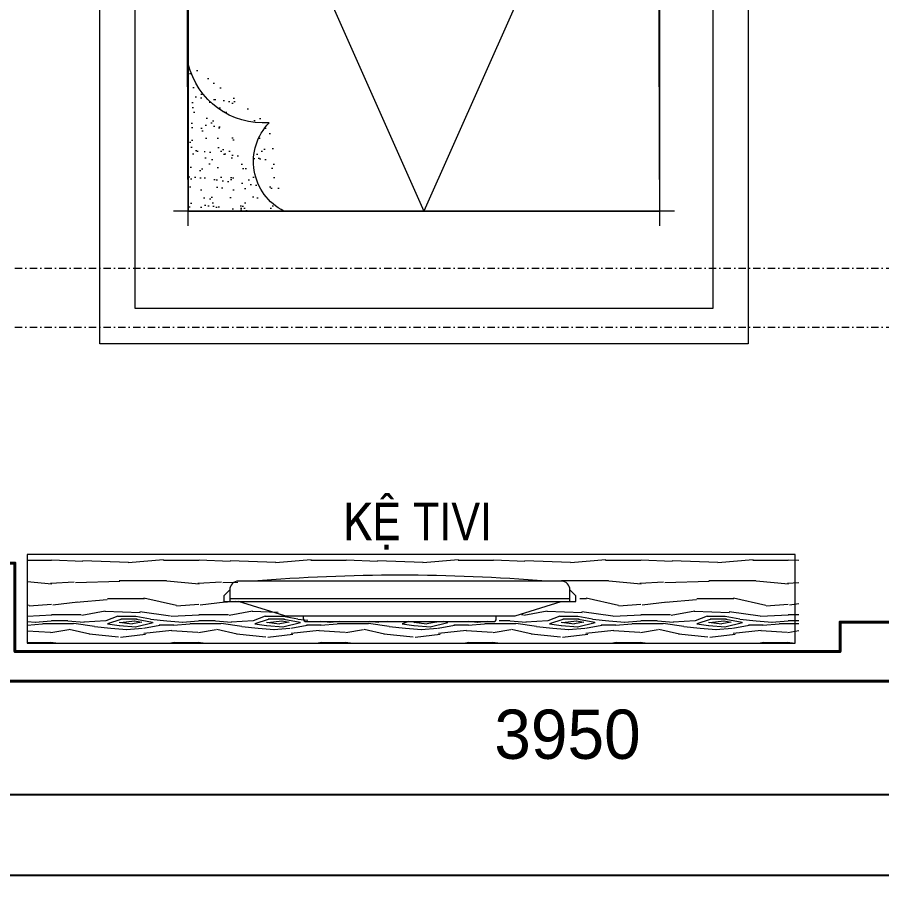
# Model space of a CAD drawing. Header units: millimetres. Extents: x 615730 to 2792744, y 139412 to 597571.
# Drawn here: x 695956 to 698887, y 349523 to 352507 of the extents above; entities that cross this region are included whole.
import ezdxf

# ---------------------------------------------------------------- set-up
doc = ezdxf.new("R2010")
doc.units = ezdxf.units.MM
doc.header["$MEASUREMENT"] = 0
doc.header["$PDMODE"] = 34
doc.linetypes.add('DASHDOT', pattern=[1, 0.5, -0.25, 0, -0.25])
doc.layers.get('0').update_dxf_attribs({"lineweight": 5})
for name, color, linetype, lineweight in [('CHITIET', 144, 'Continuous', 5), ('NETMANH', 155, 'Continuous', 13), ('NETNGOAITUONG', 1, 'Continuous', 40), ('TIM TRUC', 149, 'DASHDOT', 9), ('VATDUNG', 33, 'Continuous', 13), ('VATLIEU', 35, 'Continuous', 9)]:
    doc.layers.add(name, color=color, linetype=linetype, lineweight=lineweight)
for name, color, linetype in [('KICHTHUOC', 1, 'Continuous'), ('LINE-CUT', 20, 'Continuous'), ('NETCAT', 4, 'Continuous'), ('ROAN', 5, 'Continuous'), ('TEXT', 2, 'Continuous'), ('VL', 155, 'Continuous')]:
    doc.layers.add(name, color=color, linetype=linetype)
doc.styles.add('STYLE2', font='')
doc.styles.add('VNI-AVO', font='vni-roms.shx')
doc.styles.get('STYLE2').set_extended_font_data('.VnArial NarrowH')
doc.dimstyles.new('1-50b', dxfattribs={"dimtxt": 167, "dimasz": 50, "dimexe": 75, "dimexo": 150, "dimgap": 120, "dimtad": 1, "dimdec": 0, "dimzin": 12, "dimtxsty": 'VNI-AVO', "dimblk": ']', "dimcen": 0, "dimdle": 50, "dimclrd": 252, "dimclre": 252, "dimclrt": 2, "dimadec": 0, "dimazin": 0, "dimtfac": 1, "dimtdec": 0, "dimtix": 1, "dimtmove": 2, "dimatfit": 0, "dimldrblk": 'OPEN90', "dimfxl": 1, "dimlwd": -1, "dimlwe": -1, "dimarcsym": 0})

# ---------------------------------------------------------------- blocks, each defined once
blk = doc.blocks.new('A$C438469C1')
at = {"layer": 'CHITIET', "linetype": 'Continuous', "ltscale": 50}
h = blk.add_hatch(dxfattribs=at)
h.set_pattern_fill('AR-SAND', color=256, scale=35, style=0)
h.set_pattern_definition([(322.5, (-143125.03, 97780.143), (-2.204768, -67.438832), [0, -53.2, 0, -59.5, 0, -56.875]), (352.5, (-143125.03, 97780.14), (61.942185, -98.77511), [0, -28.7, 0, -47.95, 0, -18.375]), (32.5, (-143168.08, 97780.143), (108.994965, -0.198067), [0, -17.5, 0, -63, 0, -82.25]), (42.5, (-143168.08, 97780.14), (105.21443, -30.718645), [0, -8.75, 0, -41.3, 0, -47.25])])
edge = h.paths.add_edge_path()
edge.add_arc((1894.9, 1621), 262.5, 13.6081, 94.3372, ccw=False)
edge.add_line((2150, 1682.8), (2150, 2182.8))
edge.add_line((2150, 2182.8), (1825, 2182.8))
edge.add_arc((1739.5, 2014.4), 188.9, -44.1639, 63.0886, ccw=False)
at = {"layer": 'CHITIET', "ltscale": 50}
for points in [[(550, 1682.8), (550, 1012.8), (250, 1012.8), (250, 2632.8), (2450, 2632.8), (2450, 1012.8), (2150, 1012.8), (2150, 2182.8), (1825, 2182.8), (550, 2182.8)], [(550, 1682.8), (550, 1132.8), (370, 1132.8), (370, 2512.8), (2330, 2512.8), (2330, 1132.8), (2150, 1132.8), (2150, 2182.8), (550, 2182.8)]]:
    blk.add_lwpolyline(points, close=True, dxfattribs=at)
for centre in [(300, 307.8), (2400, 307.8)]:
    blk.add_circle(centre, 100, dxfattribs=at)
at = {"layer": 'NETMANH', "ltscale": 50}
for p, q in [((42, 0), (42, 561)), ((2668, 34.6), (7.7, 34.6))]:
    blk.add_line(p, q, dxfattribs=at)
at = {"layer": 'ROAN', "ltscale": 50}
for points in [[(300, 107.8), (300, 507.8)], [(2400, 107.8), (2400, 507.8)], [(100, 307.8), (500, 307.8)], [(2600, 307.8), (2200, 307.8)]]:
    blk.add_lwpolyline(points, dxfattribs=at)
at = {"layer": 'VATLIEU'}
for points in [[(550, 2232.8), (558, 32.8)], [(2150, 2232.8), (2158, 32.8)], [(500, 2182.8), (2200, 2182.8)], [(550, 382.8), (1350, 2182.8)], [(2150, 382.8), (1350, 2182.8)], [(2620.5, 569.9), (2622.3, 6)], [(0, 532.8), (600, 532.8)], [(2656.2, 532.8), (2100, 532.8)], [(500, 382.8), (2200, 382.8)]]:
    blk.add_lwpolyline(points, dxfattribs=at)
blk.add_lwpolyline([(1875, 1882.8, -0.367577), (2150, 1682.8), (2150, 2182.8), (1825, 2182.8, -0.505424)], format="xyb", close=True, dxfattribs=at)
for centre in [(300, 307.8), (2400, 307.8)]:
    blk.add_circle(centre, 150, dxfattribs=at)
blk = doc.blocks.new('A$C62474ED8')
at = {"layer": 'NETCAT', "rotation": 180}
blk.add_blockref('A$C438469C1', (2668, 2632.8), dxfattribs=at)
blk = doc.blocks.new('A$C11FC7E3C')
at = {"layer": 'NETCAT'}
blk.add_blockref('A$C62474ED8', (0, 0), dxfattribs=at)
blk = doc.blocks.new('A$C35AB7266')
at = {"layer": 'KICHTHUOC'}
blk.add_blockref('A$C11FC7E3C', (0, 0), dxfattribs=at)
blk = doc.blocks.new('A$C0C8A56CD')
at = {"layer": 'LINE-CUT', "xscale": -1}
blk.add_blockref('A$C35AB7266', (2668, 0), dxfattribs=at)
blk = doc.blocks.new('A$C0EBC0528')
for p, q in [((1144.5, 137.4), (50, 137.4)), ((20, 107.4), (20, 68.4)), ((1174.5, 68.4), (1174.5, 107.4)), ((20, 78.4), (1174.5, 78.4)), ((206.5, 20), (50, 68.4)), ((988, 20), (1144.5, 68.4)), ((206.5, 20), (988, 20)), ((270, 10), (270, 20)), ((924.5, 10), (924.5, 20)), ((280, 0), (914.5, 0))]:
    blk.add_line(p, q)
blk.add_lwpolyline([(20, 107.4), (0, 87.4), (0, 68.4), (1194.5, 68.4), (1194.5, 87.4), (1174.5, 107.4)])
for centre, radius, start, end in [((597.3, -6008.1), 6165.6, 85.37415, 94.62585), ((50, 107.4), 30, 90, 180), ((1144.5, 107.4), 30, 0, 90), ((280, 10), 10, 180, 270), ((914.5, 10), 10, 270, 0)]:
    blk.add_arc(centre, radius, start, end)
blk = doc.blocks.new(']')
for p, q in [((0, 1), (0, -1)), ((1, 0), (-1, 0))]:
    blk.add_line(p, q)
at = {"color": 9, "const_width": 0.4}
blk.add_lwpolyline([(-0.509, -0.509), (0.509, 0.509)], dxfattribs=at)
blk = doc.blocks.new('*D65')
at = {"layer": 'DEFPOINTS', "color": 0, "ltscale": 10, "transparency": 16777216}
for p in [(695846.6, 349871.8), (699796.6, 349871.8), (699796.6, 349871.8)]:
    blk.add_point(p, dxfattribs=at)
at = {"layer": 'VL', "color": 252, "ltscale": 10, "transparency": 16777216}
for p, q in [((695896.6, 349871.8), (699746.6, 349871.8)), ((695846.6, 349721.8), (695846.6, 349796.8)), ((699796.6, 349721.8), (699796.6, 349796.8))]:
    blk.add_line(p, q, dxfattribs=at)
at = {"layer": 'VL', "color": 252, "ltscale": 10, "transparency": 16777216, "xscale": 50, "yscale": 50, "zscale": 50, "rotation": 180}
blk.add_blockref(']', (695846.6, 349871.8), dxfattribs=at)
at = {"layer": 'VL', "color": 252, "ltscale": 10, "transparency": 16777216, "xscale": 50, "yscale": 50, "zscale": 50}
blk.add_blockref(']', (699796.6, 349871.8), dxfattribs=at)
at = {"layer": 'VL', "color": 2, "ltscale": 10, "transparency": 16777216, "insert": (697821.6, 350075.3), "char_height": 167, "attachment_point": 5, "style": 'VNI-AVO'}
blk.add_mtext('3950', dxfattribs=at)
blk = doc.blocks.new('_Open90')
at = {"color": 0, "linetype": 'ByBlock', "lineweight": -2}
for p, q in [((0, 0), (-1, 0)), ((-0.5, 0.5), (0, 0)), ((0, 0), (-0.5, -0.5))]:
    blk.add_line(p, q, dxfattribs=at)
blk = doc.blocks.new('*D71')
at = {"layer": 'DEFPOINTS', "color": 0, "ltscale": 10, "transparency": 16777216}
for p in [(691347.1, 350011.9), (711947.4, 350011.9), (711947.4, 349598.1)]:
    blk.add_point(p, dxfattribs=at)
at = {"layer": 'VL', "color": 252, "ltscale": 10, "transparency": 16777216}
for p, q in [((691347.1, 349861.9), (691347.1, 349523.1)), ((711947.4, 349861.9), (711947.4, 349523.1)), ((691397.1, 349598.1), (711897.4, 349598.1))]:
    blk.add_line(p, q, dxfattribs=at)
at = {"layer": 'VL', "color": 252, "ltscale": 10, "transparency": 16777216, "xscale": 50, "yscale": 50, "zscale": 50, "rotation": 180}
blk.add_blockref(']', (691347.1, 349598.1), dxfattribs=at)
at = {"layer": 'VL', "color": 252, "ltscale": 10, "transparency": 16777216, "xscale": 50, "yscale": 50, "zscale": 50}
blk.add_blockref(']', (711947.4, 349598.1), dxfattribs=at)
at = {"layer": 'VL', "color": 2, "ltscale": 10, "transparency": 16777216, "insert": (701647.3, 349801.6), "char_height": 167, "attachment_point": 5, "style": 'VNI-AVO'}
blk.add_mtext('20600', dxfattribs=at)

msp = doc.modelspace()

# ---------------------------------------------------------------- hatches: boundary and pattern name
at = {"layer": 'VATDUNG'}
h = msp.add_hatch(dxfattribs=at)
h.set_pattern_fill('WOOD8', color=256, scale=500, angle=180, style=0, pattern_type=2)
h.set_pattern_definition([(169.6952, (582412.89, 682953.29), (-3000.0004804, 499.997438), [55.9015, -5534.268]), (180, (582357.9, 682963.3), (-500, -500), [55, -445]), (198.4349, (582302.89, 682963.29), (-1000.00022, -499.9992), [47.434, -1533.7045]), (352.875, (582257.89, 682948.29), (-3500.00019, 499.999141), [40.3115, -3990.8175]), (354.8056, (582297.89, 682943.29), (-5000.000335, 499.9976123), [55.227, -5467.4535]), (14.0362, (582352.89, 682938.29), (1500.000273, 499.99903), [61.8465, -1999.706]), (189.4623, (582372.89, 682953.29), (-2500.000387, -499.99907), [30.414, -3010.9675]), (173.6598, (582342.89, 682948.29), (3999.999701, -500.0007895), [45.277, -4482.4155]), (5.7106, (582297.89, 682953.29), (4499.999712, 500.000657), [50.2495, -4974.6885]), (348.6901, (582347.89, 682958.29), (-2000.000376, 499.998816), [25.495, -2524.0145]), (174.8056, (582457.89, 682958.29), (5000.000335, -499.9976123), [55.227, -5467.4535]), (168.6901, (582402.89, 682963.29), (2000.000376, -499.998816), [50.99, -2498.5195]), (180, (582352.9, 682973.3), (-500, -500), [60, -440]), (200.556, (582292.89, 682973.29), (-2500.000922, -999.997998), [42.72, -4229.282]), (183.8141, (582252.888, 682958.29), (-6999.9996707, -500.003062), [75.1665, -7441.4815]), (174.8056, (582177.89, 682953.29), (5000.000335, -499.9976123), [55.227, -5467.4535]), (180, (582122.9, 682958.3), (-500, -500), [55, -445]), (185.1944, (582567.89, 682958.29), (-5000.000335, -499.9976124), [55.227, -5467.4535]), (174.8056, (582512.89, 682953.29), (5000.000335, -499.9976123), [55.227, -5467.4535]), (180, (582567.9, 682948.3), (-500, -500), [30, -470]), (185.1944, (582537.89, 682948.29), (-5000.000335, -499.9976124), [55.227, -5467.4535]), (180, (582482.9, 682943.3), (-500, -500), [50, -450]), (190.3048, (582432.89, 682943.29), (3000.0004804, 499.997438), [55.9015, -5534.268]), (185.1944, (582377.89, 682933.29), (-5000.000335, -499.9976124), [55.227, -5467.4535]), (174.8056, (582322.89, 682928.29), (5000.000335, -499.9976123), [55.227, -5467.4535]), (174.8056, (582267.89, 682933.29), (5000.000335, -499.9976123), [55.227, -5467.4535]), (171.8699, (582212.89, 682938.29), (2999.999888, -499.999678), [70.7105, -3464.823]), (180, (582142.9, 682948.3), (-500, -500), [75, -425]), (167.4712, (582162.89, 683248.29), (-2500.00016, 499.9998015), [46.0975, -4563.6745]), (174.2894, (582117.89, 683258.29), (4499.999712, -500.000657), [50.2495, -4974.6885]), (188.1301, (582162.89, 683248.29), (-2999.999888, -499.999678), [35.3555, -3500.1785]), (189.4623, (582127.89, 683243.29), (-2500.000387, -499.99907), [60.8275, -2980.5535]), (180, (582567.9, 683233.3), (-500, -500), [60, -440]), (170.5377, (582507.89, 683233.29), (2500.000387, -499.99907), [30.414, -3010.9675]), (21.8014, (582477.89, 683238.29), (-1500.000137, -499.999955), [26.926, -2665.6565]), (12.9946, (582502.89, 683248.29), (-4500.000384, -999.9987888), [66.7085, -6604.1235]), (172.875, (582107.89, 683248.29), (3500.00019, -499.999141), [40.3115, -3990.8175]), (187.125, (582107.89, 683248.29), (-3500.00019, -499.999141), [40.3115, -3990.8175]), (180, (582567.9, 683243.3), (-500, -500), [40, -460]), (14.0362, (582527.89, 683243.29), (1500.000273, 499.99903), [41.231, -2020.322]), (176.6335, (582457.888, 683228.29), (7999.999661, -500.0054817), [85.147, -8429.5465]), (177.7094, (582372.888, 683233.289), (12000.0000646, -499.9978766), [125.1, -12384.896]), (183.1798, (582247.888, 683238.29), (-8500.0002513, -499.9955212), [90.139, -8923.7395]), (189.4623, (582157.89, 683233.29), (-2500.000387, -499.99907), [91.2415, -2950.14]), (190.3048, (582567.89, 683278.29), (3000.0004804, 499.997438), [55.9015, -5534.268]), (195.9454, (582512.89, 683268.29), (2000.000063, 499.999945), [72.801, -3567.254]), (180, (582442.9, 683248.3), (-500, -500), [65, -435]), (171.8699, (582377.89, 683248.29), (2999.999888, -499.999678), [70.7105, -3464.823]), (183.5763, (582307.888, 683258.29), (-7500.0003272, -499.9953587), [80.156, -7935.4535]), (171.2538, (582227.89, 683253.29), (-3499.999668, 500.0020985), [65.7645, -6510.7085]), (165.9638, (582162.89, 683263.29), (1500.000273, -499.99903), [61.8465, -1999.706]), (180, (582102.9, 683278.3), (-500, -500), [35, -465]), (354.8056, (582457.89, 683228.29), (-5000.000335, 499.9976123), [110.4535, -5412.227]), (175.2364, (582567.89, 683198.29), (5500.000473, -499.9957663), [120.416, -5900.3815]), (180, (582447.9, 683208.3), (-500, -500), [115, -385]), (184.0856, (582332.89, 683208.29), (-6500.0000745, -499.998066), [140.3565, -6877.4775]), (180, (582192.9, 683198.3), (-500, -500), [125, -375]), (187.125, (582567.89, 683303.29), (-3500.00019, -499.999141), [120.934, -3910.195]), (186.3402, (582447.89, 683288.29), (-3999.999701, -500.0007895), [90.554, -4437.1385]), (177.5104, (582357.888, 683278.289), (10999.9997399, -500.0089326), [115.1085, -11395.756]), (173.4802, (582242.888, 683283.289), (12999.99989544, -1499.9997626), [176.139, -17437.776]), (183.0128, (582567.888, 682978.29), (-9000.0000058, -500.0020524), [95.1315, -9418.0175]), (171.8699, (582472.89, 682973.29), (2999.999888, -499.999678), [106.066, -3429.468]), (177.6141, (582367.888, 682988.289), (11500.0002619, -499.9913853), [120.104, -11890.308]), (190.6197, (582247.888, 682993.29), (5499.9992023, 1000.0040416), [81.394, -8058.016]), (180, (582167.9, 682978.3), (-500, -500), [100, -400]), (176.8202, (582567.888, 682918.29), (8500.0002513, -499.9955212), [90.139, -8923.7395]), (186.009, (582477.888, 682923.29), (4999.9998755, 499.9996587), [95.525, -9456.9615]), (186.7098, (582382.888, 682913.29), (4500.0004989, 499.9969406), [85.586, -8473.035]), (174.2894, (582297.89, 682903.29), (4499.999712, -500.000657), [100.499, -4924.439]), (167.9052, (582197.89, 682913.29), (4499.9993008, -1000.0033667), [71.589, -7087.3215]), (189.4623, (582127.89, 682928.29), (-2500.000387, -499.99907), [60.8275, -2980.5535]), (183.8141, (582567.888, 683013.29), (-6999.9996707, -500.003062), [75.1665, -7441.4815]), (167.1957, (582492.888, 683008.289), (6499.9989234, -1500.0036938), [112.805, -11167.709]), (180, (582382.9, 683033.3), (-500, -500), [125, -375]), (185.4403, (582257.888, 683033.289), (5500.0001561, 499.9966856), [105.475, -10442.0365]), (186.7098, (582152.888, 683023.29), (4500.0004989, 499.9969406), [85.586, -8473.035]), (180, (582567.9, 682883.3), (-500, -500), [85, -415]), (188.1301, (582482.89, 682883.29), (-2999.999888, -499.999678), [141.4215, -3394.1125]), (177.6141, (582342.888, 682863.289), (11500.0002619, -499.9913853), [120.104, -11890.308]), (174.4725, (582222.888, 682868.289), (-10500.0008597, 999.9926898), [155.724, -15416.6875]), (186.8428, (582567.888, 683338.289), (8499.9996827, 1000.003999), [125.897, -12463.7815]), (180, (582442.9, 683323.3), (-500, -500), [140, -360]), (176.3478, (582302.888, 683323.289), (15500.0004711, -999.99364926), [235.478, -23312.3455]), (180, (582567.9, 683163.3), (-500, -500), [120, -380]), (184.7636, (582447.89, 683163.29), (-5500.000473, -499.9957663), [120.416, -5900.3815]), (178.1524, (582327.888, 683153.289), (15000.00023215, -499.9971699), [155.0805, -15352.982]), (177.2737, (582172.888, 683158.289), (10000.0001475, -499.9980089), [105.119, -10406.779]), (174.8056, (582567.89, 683083.29), (5000.000335, -499.9976123), [110.4535, -5412.227]), (180, (582457.9, 683093.3), (-500, -500), [160, -340]), (181.9092, (582297.888, 683093.289), (-14499.9995158, -500.01212054), [150.0835, -14858.2475]), (183.5763, (582147.888, 683088.29), (-7500.0003272, -499.9953587), [80.156, -7935.4535])])
h.paths.add_polyline_path([(698606.9, 350385.6), (698606.9, 350685.6), (695988.6, 350685.6), (695988.6, 350385.6)])
h.paths.add_polyline_path([(697863, 350526.7), (697813, 350526.7), (697656.5, 350478.3), (697593, 350478.3), (697593, 350468.3, -0.414214), (697583, 350458.3), (696948.5, 350458.3, -0.414214), (696938.5, 350468.3), (696938.5, 350478.3), (696875, 350478.3), (696718.5, 350526.7), (696668.5, 350526.7), (696668.5, 350545.7), (696688.5, 350565.7, -0.414214), (696718.5, 350595.7), (696768.5, 350595.7, -0.04039), (697763, 350595.7), (697813, 350595.7, -0.414214), (697843, 350565.7), (697863, 350545.7)], flags=16)

# ---------------------------------------------------------------- linework, layer by layer
at = {"layer": 'NETNGOAITUONG'}
msp.add_lwpolyline([(700646.6, 350456.9), (699846.6, 350456.9), (699846.6, 350556.9), (699746.6, 350556.9), (699746.6, 350456.9), (699546.6, 350456.9), (699546.6, 350356.9), (698946.6, 350356.9), (698946.6, 350456.9), (698746.6, 350456.9), (698746.6, 350356.9), (695946.6, 350356.9), (695946.6, 350656.9), (695746.6, 350656.9), (695746.6, 350456.9), (695146.6, 350456.9), (695146.6, 350256.9), (700646.6, 350256.9), (700646.6, 350456.9)], dxfattribs=at)
at = {"layer": 'TIM TRUC', "ltscale": 50}
for p, q in [((695946.6, 351656.9), (701096.6, 351656.9)), ((695946.6, 351456.9), (701096.6, 351456.9))]:
    msp.add_line(p, q, dxfattribs=at)
at = {"layer": 'VATDUNG'}
msp.add_lwpolyline([(698593.9, 350685.6), (695988.6, 350685.6), (695988.6, 350385.6), (698593.9, 350385.6)], close=True, dxfattribs=at)

# ---------------------------------------------------------------- block references
at = {"layer": 'VATDUNG', "xscale": -1}
msp.add_blockref('A$C0C8A56CD', (698684.5, 351400.5), dxfattribs=at)
at = {"layer": 'VATDUNG'}
msp.add_blockref('A$C0EBC0528', (696655.5, 350458.3), dxfattribs=at)

# ---------------------------------------------------------------- texts
at = {"layer": 'TEXT', "color": 140, "style": 'STYLE2'}
msp.add_text('KÖ TIVI', height=128, dxfattribs=at).set_placement((697061.3, 350734.4))

# ---------------------------------------------------------------- dimensions: what is measured, and where the dimension line sits
at = {"layer": 'VL', "ltscale": 10}
for base, p1, p2, picture, middle in [((699796.6, 349871.8), (695846.6, 349871.8), (699796.6, 349871.8), '*D65', (697821.6, 350075.3)), ((711947.4, 349598.1), (691347.1, 350011.9), (711947.4, 350011.9), '*D71', (701647.3, 349801.6))]:
    dim = msp.add_linear_dim(base=base, p1=p1, p2=p2, dimstyle='1-50b', override={"dimfxl": 150, "dimarcsym": 1}, dxfattribs=at)
    dim.commit()
    dim.dimension.update_dxf_attribs({"geometry": picture, "text_midpoint": middle})

doc.saveas('drawing.dxf')
